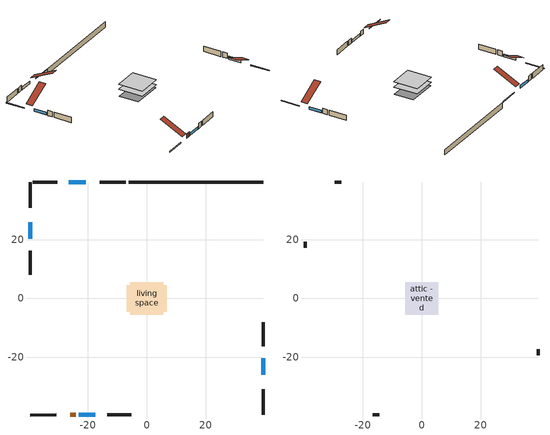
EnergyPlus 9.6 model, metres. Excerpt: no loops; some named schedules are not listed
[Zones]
living space
 floor adiabatic (AdiabaticFloorConstruction): -5.6,-5.6 -5.6,5.6 5.6,5.6 5.6,-5.6 z0.3
 floor foundation (Slab1 construction): -6.86,-4.57 -6.86,4.57 6.86,4.57 6.86,-4.57 z-2.13
 wall outside (RimJoistAreaBasement construction 1): -7.1,39.55 -15.91,39.55 z0.3:0.61
 wall outside (RimJoistAreaBasement construction 3): -39.55,-39.55 -30.74,-39.55 z0.3:0.61
 wall outside (RimJoistAreaBasement construction): -39.55,39.55 -39.55,30.74 z0.3:0.61
 wall outside (RimJoistAreaBasement construction 2): 39.55,-39.55 39.55,-30.74 z0.3:0.61
 wall outside (AdiabaticWallConstruction 1): -25.92,-39.55 -24.09,-39.55 z0.3:2.34
 wall outside (AdiabaticWallConstruction): 39.55,-25.92 39.55,-20.24 / -20.73,39.55 -26.41,39.55 / -23.16,-39.55 -17.48,-39.55 / -39.55,25.92 -39.55,20.24 z0.3:1.52
 wall outside (WallArea construction): -30.41,39.55 -38.62,39.55 / -13.48,-39.55 -5.27,-39.55 / -39.55,16.24 -39.55,8.03 / 39.55,-16.24 39.55,-8.03 z0.3:2.74
 wall foundation (FoundationWall1 construction): 39.55,39.55 -6.17,39.55 z-2.13:0.3
 window (WindowConstruction 2): 39.55,-25.92 39.55,-20.24 z0.3:1.52
 window (WindowConstruction): -20.73,39.55 -26.41,39.55 z0.3:1.52
 window (WindowConstruction 1): -23.16,-39.55 -17.48,-39.55 z0.3:1.52
 window (WindowConstruction 3): -39.55,25.92 -39.55,20.24 z0.3:1.52
 door (Door): -25.92,-39.55 -24.09,-39.55 z0.3:2.34
 ceiling adiabatic (AdiabaticFloorConstruction 1): 5.6,-5.6 5.6,5.6 -5.6,5.6 -5.6,-5.6 z0.3
attic - vented
 floor to living space (FrameFloor1 construction Reversed): -5.6,-5.6 -5.6,5.6 5.6,5.6 5.6,-5.6 z2.74
 wall outside (Wall2 construction): -27.34,39.55 -29.48,39.55 / -16.55,-39.55 -14.41,-39.55 / -39.55,19.31 -39.55,17.17 / 39.55,-19.31 39.55,-17.17 z0.3:2.74
 roof outside (Roof1 construction): -19.8,39.55,2.74 -19.8,28.96,8.04 -16.84,28.96,8.04 -16.84,39.55,2.74; -26.85,-39.55,2.74 -26.85,-28.96,8.04 -29.81,-28.96,8.04 -29.81,-39.55,2.74; -39.55,26.85,2.74 -28.96,26.85,8.04 -28.96,29.81,8.04 -39.55,29.81,2.74; 39.55,-26.85,2.74 28.96,-26.85,8.04 28.96,-29.81,8.04 39.55,-29.81,2.74
shading: 39.55,-25.92 39.55,-20.24 / -20.73,39.55 -26.41,39.55 / -23.16,-39.55 -17.48,-39.55 / -39.55,25.92 -39.55,20.24 z0.3:1.52
[Building]
Building 1: Terrain=Suburbs
[Site:Location]
Denver Intl Ap_CO_USA: Latitude {deg}=39.83; Longitude {deg}=-104.65; Time Zone {hr}=-7; Elevation {m}=1650
[Site:GroundTemperature:Deep]
10.8753, 10.8753, 10.8753, 10.8753, 10.8753, 10.8753, 10.8753, 10.8753, 10.8753, 10.8753, 10.8753, 10.8753
[Site:GroundTemperature:Shallow]
6.71281, 4.94206, 4.80025, 5.64056, 9.01395, 12.3716, 15.2825, 17.1265, 17.2832, 15.7834, 12.9467, 9.69205
[Site:WaterMainsTemperature]
Calculation Method=Schedule; Temperature Schedule=mains temperature schedule
[Material] Roughness=Rough; Thermal Absorptance=0.9
Name | Thickness {m} | Conductivity {W/m-K} | Density {kg/m3} | Specific Heat {J/kg-K} | Solar Absorptance | Visible Absorptance
asphalt or fiberglass shingles | 0.00635 | 0.162714 | 1121.4 | 1465.45 | 0.92 | 0.92
ceiling loosefill ins | 0.254 | 0.0480833 | 16.02 | 1046.75 | 0.7 | 0.7
ceiling stud and cavity | 0.1397 | 0.122396 | 65.682 | 1177.47 | 0.7 | 0.7
concrete 4.0 in. | 0.1016 | 1.803125 | 2242.8 | 837.4 | 0.7 | 0.7
concrete 8.0 in. | 0.2032 | 1.803125 | 2242.8 | 837.4 | 0.7 | 0.7
door material | 0.04445 | 0.0504371 | 512.64 | 1214.23 | 0.7 | 0.7
exterior vertical ins | 0.0944608 | 0.029427 | 32.04 | 1214.23 | 0.7 | 0.7
floor covering | 0.0127 | 0.0450781 | 54.468 | 1339.84 | 0 | 0
floor covering 1 | 0.0127 | 0.0433444 | 54.468 | 1339.84 | 0.6 | 0.6
floor covering 2 | 0.0127 | 0.0433444 | 54.468 | 1339.84 | 0 | 0
floor rigid ins; wall rigid ins 1 | 0.512978 | 0.029427 | 32.04 | 1214.23 | 0.7 | 0.7
floor stud and cavity | 0.1397 | 1.75129 | 37.0049 | 1207.88 | 0.7 | 0.7
furniture material living space 1 | 0.1524 | 0.115458 | 640.8 | 1214.23 | 0.6 | 0.6
furniture material living space 2 | 0.0762 | 0.115458 | 640.8 | 1214.23 | 0.6 | 0.6
furniture material living space 3 | 0.0762 | 0.115458 | 640.8 | 1214.23 | 0 | 0
gypsum board | 0.0127 | 0.160291 | 801 | 837.4 | 0.6 | 0.6
gypsum board 1; gypsum board 2 | 0.0127 | 0.160291 | 801 | 837.4 | 0 | 0
osb sheathing 0.5 in. | 0.0127 | 0.115458 | 512.64 | 1214.23 | 0.6 | 0.6
osb sheathing 0.5 in. 1 | 0.0127 | 0.115458 | 512.64 | 1214.23 | 0.7 | 0.7
osb sheathing 0.75 in. | 0.01905 | 0.115458 | 512.64 | 1214.23 | 0.7 | 0.7
osb sheathing 2.0 in. | 0.0508 | 0.115458 | 512.64 | 1214.23 | 0.7 | 0.7
rim joist rigid ins; wall rigid ins | 0.051816 | 0.029427 | 32.04 | 1214.23 | 0.7 | 0.7
rim joist stud and cavity; rim joist stud and cavity 1; rim joist stud and cavity 2; rim joist stud and cavity 3 | 0.0508 | 0.104537 | 125.044 | 1163.47 | 0 | 0
roof rigid ins | 0.00281632 | 0.029427 | 32.04 | 1214.23 | 0.7 | 0.7
wall stud and cavity | 0.1397 | 0.189626 | 139.0536 | 1170.24 | 0.7 | 0.7
wall stud and cavity 1 | 0.1397 | 0.727959 | 139.0536 | 1170.24 | 0.6 | 0.6
wall stud and cavity 2 | 0.0889 | 0.380278 | 52.3479 | 1209.89 | 0.7 | 0.7
wall stud and cavity 3 | 0.0889 | 0.391764 | 83.0341 | 1211.67 | 0.7 | 0.7
wood siding | 0.0254 | 0.102417 | 544.68 | 1172.36 | 0.75 | 0.75
wood siding 1; wood siding 2 | 0.0254 | 0.102417 | 544.68 | 1172.36 | 0.7 | 0.7
[WindowMaterial:SimpleGlazingSystem]
WindowMaterial: U-Factor {W/m2-K}=1.53306; Solar Heat Gain Coefficient=0.4
[Construction]
AdiabaticFloorConstruction: floor stud and cavity, floor rigid ins, osb sheathing 0.75 in., floor covering 1
AdiabaticFloorConstruction 1: floor stud and cavity, floor rigid ins, osb sheathing 0.75 in., floor covering 2
AdiabaticWallConstruction: wood siding 1, wall rigid ins 1, wall stud and cavity 2, gypsum board
AdiabaticWallConstruction 1: wood siding 2, wall rigid ins 1, wall stud and cavity 2, gypsum board
Door: door material
FoundationWall1 construction: concrete 8.0 in., gypsum board 1
FrameFloor1 construction Reversed: gypsum board, ceiling stud and cavity, ceiling loosefill ins
furniture construction living space 1: furniture material living space 1
furniture construction living space 2: furniture material living space 2, furniture material living space 3
PartitionWallConstruction: gypsum board, wall stud and cavity 3, gypsum board
PartitionWallConstruction 1: gypsum board, wall stud and cavity 3, gypsum board 2
RimJoistAreaBasement construction: wood siding, rim joist rigid ins, osb sheathing 2.0 in., rim joist stud and cavity
RimJoistAreaBasement construction 1: wood siding, rim joist rigid ins, osb sheathing 2.0 in., rim joist stud and cavity 1
RimJoistAreaBasement construction 2: wood siding, rim joist rigid ins, osb sheathing 2.0 in., rim joist stud and cavity 2
RimJoistAreaBasement construction 3: wood siding, rim joist rigid ins, osb sheathing 2.0 in., rim joist stud and cavity 3
Roof1 construction: asphalt or fiberglass shingles, roof rigid ins, osb sheathing 0.5 in.
Slab1 construction: concrete 4.0 in., floor covering
Wall2 construction: wood siding, osb sheathing 0.5 in. 1, wall stud and cavity 1
WallArea construction: wood siding, wall rigid ins, osb sheathing 0.5 in. 1, wall stud and cavity, gypsum board
WindowConstruction; WindowConstruction 1; WindowConstruction 2; WindowConstruction 3: WindowMaterial
[Zone] Multiplier=1; Part of Total Floor Area=Yes
Name | Volume {m3}
attic - vented | 104.691
living space | 611.644
[ZoneInfiltration:EffectiveLeakageArea]
infil|attic - vented 1: Zone=attic - vented; Schedule=Always On Discrete; Effective Air Leakage Area {cm2}=4180.22; Stack Coefficient=0.00053749; Wind Coefficient=4.35248e-05
[ZoneMixing]
whole house fan mix: Zone=attic - vented; Schedule=Always On Continuous; Design Flow Rate Calculation Method=Flow/Zone; Design Flow Rate {m3/s}=0; Source Zone=living space
[SurfaceProperty:ExposedFoundationPerimeter]
Slab1: Exposed Perimeter Calculation Method=TotalExposedPerimeter; Total Exposed Perimeter {m}=45.72
[InternalMass] Zone or ZoneList=living space
Name | Construction | Surface Area {m2}
furniture mass living space 1 above grade | furniture construction living space 1 | 50.1676
furniture mass living space 1 below grade | furniture construction living space 2 | 50.1676
partition wall mass above grade | PartitionWallConstruction | 125.419
partition wall mass below grade | PartitionWallConstruction 1 | 125.419
[People]
occupants: Zone or ZoneList or Space or SpaceList=living space; Number of People Schedule=occupants schedule; Number of People Calculation Method=People; Number of People=3; Fraction Radiant=0.314171; Sensible Heat Fraction=0.56303; Activity Level Schedule=occupants activity schedule; Carbon Dioxide Generation Rate {m3/s-W}=0; Enable ASHRAE 55 Comfort Warnings=No; Mean Radiant Temperature Calculation Type=ZoneAveraged
[Lights]
interior lighting: Zone or ZoneList or Space or SpaceList=living space; Schedule=lighting schedule; Design Level Calculation Method=LightingLevel; Lighting Level {W}=327.693; Return Air Fraction=0; Fraction Radiant=0.6; Fraction Visible=0.2; Fraction Replaceable=1
[ElectricEquipment] Zone or ZoneList or Space or SpaceList=living space; Design Level Calculation Method=EquipmentLevel
Name | Schedule | Design Level {W} | Fraction Latent | Fraction Radiant | Fraction Lost
clothes dryer | clothes dryer | 163.659 | 0.015 | 0.081 | 0.85
clothes washer | clothes washer | 23.8264 | 0.03 | 0.162 | 0.7
cooking range | cooking range | 201.331 | 0.08 | 0.432 | 0.2
dishwasher | dishwasher | 38.8804 | 0.3 | 0.18 | 0.4
fridge | fridge | 63.4392 | 0 | 0.6 | 0
mech vent house fan | Always On Discrete | 35.556 | 0 | 0 | 1
mech vent house fan cfis | Always On Discrete | 0 | 0 | 0 | 0
misc plug loads | misc plug loads schedule | 448.871 | 0.045 | 0.513 | 0.1
misc tv | misc tv schedule | 274.705 | 0 | 0.6 | 0
whole house fan | Always On Discrete | 0 | 0 | 0 | 1
[OtherEquipment] Zone or ZoneList or Space or SpaceList=living space; Design Level Calculation Method=EquipmentLevel
Name | Fuel Type | Schedule | Design Level {W} | Fraction Latent | Fraction Radiant | Fraction Lost
mech vent house fan latent load equip | None | Always On Discrete | 0 | 1 | 0 | 0
mech vent house fan sensible load equip | None | Always On Discrete | 0 | 0 | 0 | 0
water heater EC adjustment | Electricity | Always On Discrete | 0.01 | 0 | 0 | 1
water latent | None | dhw fixtures | 63.3613 | 1 | 0 | 0
water sensible | None | dhw fixtures | -62.4452 | 0 | 0.6 | 0
[ZoneInfiltration:DesignFlowRate] Zone or ZoneList=living space; Schedule=Always On Discrete; Design Flow Rate Calculation Method=Flow/Zone; Design Flow Rate {m3/s}=0
infil flow; natural vent flow; whole house fan flow
[Foundation:Kiva]
Foundation Kiva 1: Wall Height Above Grade {m}=0.3048; Wall Depth Below Slab {m}=0.2032; Custom Block Material Name 1=exterior vertical ins; Custom Block Depth 1 {m}=2.4384; Custom Block X Position 1 {m}=0.2159; Custom Block Z Position 1 {m}=0
[Foundation:Kiva:Settings]
Soil Conductivity {W/m-K}=1.731; Soil Density {kg/m3}=1842.3; Soil Specific Heat {J/kg-K}=418.7; Ground Solar Absorptivity=0.9; Ground Thermal Absorptivity=0.9; Ground Surface Roughness {m}=0.03; Far-Field Width {m}=40; Deep-Ground Boundary Condition=ZeroFlux; Deep-Ground Depth {m}=40; Minimum Cell Dimension {m}=0.2; Maximum Cell Growth Coefficient=3; Simulation Timestep=Hourly
[ZoneProperty:UserViewFactors:BySurfaceName]
living space: From Surface 1=FoundationWall1; To Surface 1=inferred conditioned ceiling; View Factor 1=0.288665; From Surface 2=FoundationWall1; To Surface 2=Slab1; View Factor 2=0.288665; From Surface 3=FoundationWall1; To Surface 3=furniture mass living space 1 below grade; View Factor 3=0.115466; From Surface 4=FoundationWall1; To Surface 4=partition wall mass below grade; View Factor 4=0.288665; From Surface 5=FrameFloor1; To Surface 5=inferred conditioned floor; View Factor 5=0.304036; From Surface 6=FrameFloor1; To Surface 6=furniture mass living space 1 above grade; View Factor 6=0.121614; From Surface 7=FrameFloor1; To Surface 7=partition wall mass above grade; View Factor 7=0.304036; From Surface 8=inferred conditioned ceiling; To Surface 8=FoundationWall1; View Factor 8=0.263412; From Surface 9=inferred conditioned ceiling; To Surface 9=Slab1; View Factor 9=0.296339; From Surface 10=inferred conditioned ceiling; To Surface 10=furniture mass living space 1 below grade; View Factor 10=0.118535; From Surface 11=inferred conditioned ceiling; To Surface 11=partition wall mass below grade; View Factor 11=0.296339; From Surface 12=inferred conditioned floor; To Surface 12=FrameFloor1; View Factor 12=0.304036; From Surface 13=inferred conditioned floor; To Surface 13=furniture mass living space 1 above grade; View Factor 13=0.121614; From Surface 14=inferred conditioned floor; To Surface 14=partition wall mass above grade; View Factor 14=0.304036; From Surface 15=RimJoistAreaBasement:0; To Surface 15=inferred conditioned ceiling; View Factor 15=0.288665; From Surface 16=RimJoistAreaBasement:0; To Surface 16=Slab1; View Factor 16=0.288665; From Surface 17=RimJoistAreaBasement:0; To Surface 17=furniture mass living space 1 below grade; View Factor 17=0.115466; From Surface 18=RimJoistAreaBasement:0; To Surface 18=partition wall mass below grade; View Factor 18=0.288665; From Surface 19=RimJoistAreaBasement:180; To Surface 19=FoundationWall1; View Factor 19=0.204196; From Surface 20=RimJoistAreaBasement:180; To Surface 20=inferred conditioned ceiling; View Factor 20=0.229721; From Surface 21=RimJoistAreaBasement:180; To Surface 21=Slab1; View Factor 21=0.229721; From Surface 22=RimJoistAreaBasement:180; To Surface 22=furniture mass living space 1 below grade; View Factor 22=0.0918883; From Surface 23=RimJoistAreaBasement:180; To Surface 23=partition wall mass below grade; View Factor 23=0.229721; From Surface 24=RimJoistAreaBasement:270; To Surface 24=FoundationWall1; View Factor 24=0.204196; From Surface 25=RimJoistAreaBasement:270; To Surface 25=inferred conditioned ceiling; View Factor 25=0.229721; From Surface 26=RimJoistAreaBasement:270; To Surface 26=Slab1; View Factor 26=0.229721; From Surface 27=RimJoistAreaBasement:270; To Surface 27=furniture mass living space 1 below grade; View Factor 27=0.0918883; From Surface 28=RimJoistAreaBasement:270; To Surface 28=partition wall mass below grade; View Factor 28=0.229721; From Surface 29=RimJoistAreaBasement:90; To Surface 29=FoundationWall1; View Factor 29=0.204196; From Surface 30=RimJoistAreaBasement:90; To Surface 30=inferred conditioned ceiling; View Factor 30=0.229721; From Surface 31=RimJoistAreaBasement:90; To Surface 31=Slab1; View Factor 31=0.229721; From Surface 32=RimJoistAreaBasement:90; To Surface 32=furniture mass living space 1 below grade; View Factor 32=0.0918883; From Surface 33=RimJoistAreaBasement:90; To Surface 33=partition wall mass below grade; View Factor 33=0.229721; From Surface 34=Slab1; To Surface 34=FoundationWall1; View Factor 34=0.263412; From Surface 35=Slab1; To Surface 35=inferred conditioned ceiling; View Factor 35=0.296339; From Surface 36=Slab1; To Surface 36=furniture mass living space 1 below grade; View Factor 36=0.118535; From Surface 37=Slab1; To Surface 37=partition wall mass below grade; View Factor 37=0.296339; From Surface 38=surface Door1; To Surface 38=FrameFloor1; View Factor 38=0.247245; From Surface 39=surface Door1; To Surface 39=inferred conditioned floor; View Factor 39=0.247245; From Surface 40=surface Door1; To Surface 40=furniture mass living space 1 above grade; View Factor 40=0.0988982; From Surface 41=surface Door1; To Surface 41=partition wall mass above grade; View Factor 41=0.247245; From Surface 42=surface WindowAreaEast; To Surface 42=FrameFloor1; View Factor 42=0.245445; From Surface 43=surface WindowAreaEast; To Surface 43=inferred conditioned floor; View Factor 43=0.245445; From Surface 44=surface WindowAreaEast; To Surface 44=furniture mass living space 1 above grade; View Factor 44=0.098178; From Surface 45=surface WindowAreaEast; To Surface 45=partition wall mass above grade; View Factor 45=0.245445; From Surface 46=surface WindowAreaNorth; To Surface 46=FrameFloor1; View Factor 46=0.245445; From Surface 47=surface WindowAreaNorth; To Surface 47=inferred conditioned floor; View Factor 47=0.245445; From Surface 48=surface WindowAreaNorth; To Surface 48=furniture mass living space 1 above grade; View Factor 48=0.098178; From Surface 49=surface WindowAreaNorth; To Surface 49=partition wall mass above grade; View Factor 49=0.245445; From Surface 50=surface WindowAreaSouth; To Surface 50=FrameFloor1; View Factor 50=0.247245; From Surface 51=surface WindowAreaSouth; To Surface 51=inferred conditioned floor; View Factor 51=0.247245; From Surface 52=surface WindowAreaSouth; To Surface 52=furniture mass living space 1 above grade; View Factor 52=0.0988982; From Surface 53=surface WindowAreaSouth; To Surface 53=partition wall mass above grade; View Factor 53=0.247245; From Surface 54=surface WindowAreaWest; To Surface 54=FrameFloor1; View Factor 54=0.245445; From Surface 55=surface WindowAreaWest; To Surface 55=inferred conditioned floor; View Factor 55=0.245445; From Surface 56=surface WindowAreaWest; To Surface 56=furniture mass living space 1 above grade; View Factor 56=0.098178; From Surface 57=surface WindowAreaWest; To Surface 57=partition wall mass above grade; View Factor 57=0.245445; From Surface 58=WallArea:0; To Surface 58=FrameFloor1; View Factor 58=0.245445; From Surface 59=WallArea:0; To Surface 59=inferred conditioned floor; View Factor 59=0.245445; From Surface 60=WallArea:0; To Surface 60=furniture mass living space 1 above grade; View Factor 60=0.098178; From Surface 61=WallArea:0; To Surface 61=partition wall mass above grade; View Factor 61=0.245445; From Surface 62=WallArea:180; To Surface 62=FrameFloor1; View Factor 62=0.247245; From Surface 63=WallArea:180; To Surface 63=inferred conditioned floor; View Factor 63=0.247245; From Surface 64=WallArea:180; To Surface 64=furniture mass living space 1 above grade; View Factor 64=0.0988982; From Surface 65=WallArea:180; To Surface 65=partition wall mass above grade; View Factor 65=0.247245; From Surface 66=WallArea:270; To Surface 66=FrameFloor1; View Factor 66=0.245445; From Surface 67=WallArea:270; To Surface 67=inferred conditioned floor; View Factor 67=0.245445; From Surface 68=WallArea:270; To Surface 68=furniture mass living space 1 above grade; View Factor 68=0.098178; From Surface 69=WallArea:270; To Surface 69=partition wall mass above grade; View Factor 69=0.245445; From Surface 70=WallArea:90; To Surface 70=FrameFloor1; View Factor 70=0.245445; From Surface 71=WallArea:90; To Surface 71=inferred conditioned floor; View Factor 71=0.245445; From Surface 72=WallArea:90; To Surface 72=furniture mass living space 1 above grade; View Factor 72=0.098178; From Surface 73=WallArea:90; To Surface 73=partition wall mass above grade; View Factor 73=0.245445; From Surface 74=Door1; To Surface 74=FrameFloor1; View Factor 74=0.247245; From Surface 75=Door1; To Surface 75=inferred conditioned floor; View Factor 75=0.247245; From Surface 76=Door1; To Surface 76=furniture mass living space 1 above grade; View Factor 76=0.0988982; From Surface 77=Door1; To Surface 77=partition wall mass above grade; View Factor 77=0.247245; From Surface 78=WindowAreaEast; To Surface 78=FrameFloor1; View Factor 78=0.245445; From Surface 79=WindowAreaEast; To Surface 79=inferred conditioned floor; View Factor 79=0.245445; From Surface 80=WindowAreaEast; To Surface 80=furniture mass living space 1 above grade; View Factor 80=0.098178; From Surface 81=WindowAreaEast; To Surface 81=partition wall mass above grade; View Factor 81=0.245445; From Surface 82=WindowAreaNorth; To Surface 82=FrameFloor1; View Factor 82=0.245445; From Surface 83=WindowAreaNorth; To Surface 83=inferred conditioned floor; View Factor 83=0.245445; From Surface 84=WindowAreaNorth; To Surface 84=furniture mass living space 1 above grade; View Factor 84=0.098178; From Surface 85=WindowAreaNorth; To Surface 85=partition wall mass above grade; View Factor 85=0.245445; From Surface 86=WindowAreaSouth; To Surface 86=FrameFloor1; View Factor 86=0.247245; From Surface 87=WindowAreaSouth; To Surface 87=inferred conditioned floor; View Factor 87=0.247245; From Surface 88=WindowAreaSouth; To Surface 88=furniture mass living space 1 above grade; View Factor 88=0.0988982; From Surface 89=WindowAreaSouth; To Surface 89=partition wall mass above grade; View Factor 89=0.247245; From Surface 90=WindowAreaWest; To Surface 90=FrameFloor1; View Factor 90=0.245445; From Surface 91=WindowAreaWest; To Surface 91=inferred conditioned floor; View Factor 91=0.245445; From Surface 92=WindowAreaWest; To Surface 92=furniture mass living space 1 above grade; View Factor 92=0.098178; From Surface 93=WindowAreaWest; To Surface 93=partition wall mass above grade; View Factor 93=0.245445; From Surface 94=furniture mass living space 1 above grade; To Surface 94=FrameFloor1; View Factor 94=0.272166; From Surface 95=furniture mass living space 1 above grade; To Surface 95=inferred conditioned floor; View Factor 95=0.272166; From Surface 96=furniture mass living space 1 above grade; To Surface 96=partition wall mass above grade; View Factor 96=0.272166; From Surface 97=furniture mass living space 1 below grade; To Surface 97=inferred conditioned ceiling; View Factor 97=0.326347; From Surface 98=furniture mass living space 1 below grade; To Surface 98=Slab1; View Factor 98=0.326347; From Surface 99=furniture mass living space 1 below grade; To Surface 99=partition wall mass below grade; View Factor 99=0.326347; From Surface 100=partition wall mass above grade; To Surface 100=FrameFloor1; View Factor 100=0.325284; From Surface 101=partition wall mass above grade; To Surface 101=inferred conditioned floor; View Factor 101=0.325284; From Surface 102=partition wall mass above grade; To Surface 102=WallArea:180; View Factor 102=0.051913; From Surface 103=partition wall mass above grade; To Surface 103=WallArea:270; View Factor 103=0.051913; From Surface 104=partition wall mass above grade; To Surface 104=WallArea:90; View Factor 104=0.051913; From Surface 105=partition wall mass above grade; To Surface 105=furniture mass living space 1 above grade; View Factor 105=0.130114; From Surface 106=partition wall mass below grade; To Surface 106=inferred conditioned ceiling; View Factor 106=0.405808; From Surface 107=partition wall mass below grade; To Surface 107=Slab1; View Factor 107=0.405808; From Surface 108=partition wall mass below grade; To Surface 108=furniture mass living space 1 below grade; View Factor 108=0.162323
[Exterior:Lights]
exterior lighting: Schedule=exterior lighting schedule; Design Level {W}=84.9696
[Schedule:Constant]
Name | Hourly Value
Always On Continuous; Always On Discrete | 1
occupants activity schedule | 117.228
[Schedule:Week:Daily]
occupants schedule Week Rule - Jan1-Dec31: occupants schedule allday1, occupants schedule allday1, occupants schedule allday1, occupants schedule allday1, occupants schedule allday1, occupants schedule allday1, occupants schedule allday1, Schedule Day 5, Schedule Day 5, Schedule Day 5, Schedule Day 5, Schedule Day 5
lighting schedule Week Rule - Jan1-Jan27: lighting schedule allday1, lighting schedule allday1, lighting schedule allday1, lighting schedule allday1, lighting schedule allday1, lighting schedule allday1, lighting schedule allday1, Schedule Day 14, Schedule Day 14, Schedule Day 14, Schedule Day 14, Schedule Day 14
lighting schedule Week Rule - Jan28-Feb3: lighting schedule allday1, lighting schedule allday1, lighting schedule allday1, lighting schedule allday1, lighting schedule allday2, lighting schedule allday2, lighting schedule allday2, Schedule Day 14, Schedule Day 14, Schedule Day 14, Schedule Day 14, Schedule Day 14
lighting schedule Week Rule - Feb4-Feb24: lighting schedule allday2, lighting schedule allday2, lighting schedule allday2, lighting schedule allday2, lighting schedule allday2, lighting schedule allday2, lighting schedule allday2, Schedule Day 14, Schedule Day 14, Schedule Day 14, Schedule Day 14, Schedule Day 14
lighting schedule Week Rule - Feb25-Mar3: lighting schedule allday2, lighting schedule allday2, lighting schedule allday2, lighting schedule allday2, lighting schedule allday3, lighting schedule allday3, lighting schedule allday3, Schedule Day 14, Schedule Day 14, Schedule Day 14, Schedule Day 14, Schedule Day 14
lighting schedule Week Rule - Mar4-Mar31: lighting schedule allday3, lighting schedule allday3, lighting schedule allday3, lighting schedule allday3, lighting schedule allday3, lighting schedule allday3, lighting schedule allday3, Schedule Day 14, Schedule Day 14, Schedule Day 14, Schedule Day 14, Schedule Day 14
lighting schedule Week Rule - Apr1-Apr28: lighting schedule allday4, lighting schedule allday4, lighting schedule allday4, lighting schedule allday4, lighting schedule allday4, lighting schedule allday4, lighting schedule allday4, Schedule Day 14, Schedule Day 14, Schedule Day 14, Schedule Day 14, Schedule Day 14
lighting schedule Week Rule - Apr29-May5: lighting schedule allday4, lighting schedule allday4, lighting schedule allday5, lighting schedule allday5, lighting schedule allday5, lighting schedule allday5, lighting schedule allday5, Schedule Day 14, Schedule Day 14, Schedule Day 14, Schedule Day 14, Schedule Day 14
lighting schedule Week Rule - May6-May26: lighting schedule allday5, lighting schedule allday5, lighting schedule allday5, lighting schedule allday5, lighting schedule allday5, lighting schedule allday5, lighting schedule allday5, Schedule Day 14, Schedule Day 14, Schedule Day 14, Schedule Day 14, Schedule Day 14
lighting schedule Week Rule - May27-Jun2: lighting schedule allday5, lighting schedule allday5, lighting schedule allday5, lighting schedule allday5, lighting schedule allday5, lighting schedule allday6, lighting schedule allday6, Schedule Day 14, Schedule Day 14, Schedule Day 14, Schedule Day 14, Schedule Day 14
[Schedule:Year]
occupants schedule: occupants schedule Week Rule - Jan1-Dec31, 1, 1, 12, 31
lighting schedule: lighting schedule Week Rule - Jan1-Jan27, 1, 1, 1, 27, lighting schedule Week Rule - Jan28-Feb3, 1, 28, 2, 3, lighting schedule Week Rule - Feb4-Feb24, 2, 4, 2, 24, lighting schedule Week Rule - Feb25-Mar3, 2, 25, 3, 3, lighting schedule Week Rule - Mar4-Mar31, 3, 4, 3, 31, lighting schedule Week Rule - Apr1-Apr28, 4, 1, 4, 28, lighting schedule Week Rule - Apr29-May5, 4, 29, 5, 5, lighting schedule Week Rule - May6-May26, 5, 6, 5, 26, lighting schedule Week Rule - May27-Jun2, 5, 27, 6, 2, lighting schedule Week Rule - Jun3-Jun30, 6, 3, 6, 30, lighting schedule Week Rule - Jul1-Jul28, 7, 1, 7, 28, lighting schedule Week Rule - Jul29-Aug4, 7, 29, 8, 4, lighting schedule Week Rule - Aug5-Aug25, 8, 5, 8, 25, lighting schedule Week Rule - Aug26-Sep1, 8, 26, 9, 1, lighting schedule Week Rule - Sep2-Sep29, 9, 2, 9, 29, lighting schedule Week Rule - Sep30-Oct6, 9, 30, 10, 6, lighting schedule Week Rule - Oct7-Oct27, 10, 7, 10, 27, lighting schedule Week Rule - Oct28-Nov3, 10, 28, 11, 3, lighting schedule Week Rule - Nov4-Nov24, 11, 4, 11, 24, lighting schedule Week Rule - Nov25-Dec1, 11, 25, 12, 1, lighting schedule Week Rule - Dec2-Dec31, 12, 2, 12, 31
clothes dryer: clothes dryer Week Rule - Jan1-Dec31, 1, 1, 12, 31
clothes washer: clothes washer Week Rule - Jan1-Jan27, 1, 1, 1, 27, clothes washer Week Rule - Jan28-Feb3, 1, 28, 2, 3, clothes washer Week Rule - Feb4-Feb24, 2, 4, 2, 24, clothes washer Week Rule - Feb25-Mar3, 2, 25, 3, 3, clothes washer Week Rule - Mar4-Mar31, 3, 4, 3, 31, clothes washer Week Rule - Apr1-Apr28, 4, 1, 4, 28, clothes washer Week Rule - Apr29-May5, 4, 29, 5, 5, clothes washer Week Rule - May6-May26, 5, 6, 5, 26, clothes washer Week Rule - May27-Jun2, 5, 27, 6, 2, clothes washer Week Rule - Jun3-Jun30, 6, 3, 6, 30, clothes washer Week Rule - Jul1-Aug25, 7, 1, 8, 25, clothes washer Week Rule - Aug26-Sep1, 8, 26, 9, 1, clothes washer Week Rule - Sep2-Sep29, 9, 2, 9, 29, clothes washer Week Rule - Sep30-Oct6, 9, 30, 10, 6, clothes washer Week Rule - Oct7-Oct27, 10, 7, 10, 27, clothes washer Week Rule - Oct28-Nov3, 10, 28, 11, 3, clothes washer Week Rule - Nov4-Nov24, 11, 4, 11, 24, clothes washer Week Rule - Nov25-Dec1, 11, 25, 12, 1, clothes washer Week Rule - Dec2-Dec31, 12, 2, 12, 31
cooking range: cooking range Week Rule - Jan1-Feb24, 1, 1, 2, 24, cooking range Week Rule - Feb25-Mar3, 2, 25, 3, 3, cooking range Week Rule - Mar4-Mar31, 3, 4, 3, 31, cooking range Week Rule - Apr1-Apr28, 4, 1, 4, 28, cooking range Week Rule - Apr29-May5, 4, 29, 5, 5, cooking range Week Rule - May6-May26, 5, 6, 5, 26, cooking range Week Rule - May27-Jun2, 5, 27, 6, 2, cooking range Week Rule - Jun3-Jun30, 6, 3, 6, 30, cooking range Week Rule - Jul1-Aug25, 7, 1, 8, 25, cooking range Week Rule - Aug26-Sep1, 8, 26, 9, 1, cooking range Week Rule - Sep2-Sep29, 9, 2, 9, 29, cooking range Week Rule - Sep30-Oct6, 9, 30, 10, 6, cooking range Week Rule - Oct7-Nov24, 10, 7, 11, 24, cooking range Week Rule - Nov25-Dec1, 11, 25, 12, 1, cooking range Week Rule - Dec2-Dec31, 12, 2, 12, 31
dishwasher: dishwasher Week Rule - Jan1-Feb24, 1, 1, 2, 24, dishwasher Week Rule - Feb25-Mar3, 2, 25, 3, 3, dishwasher Week Rule - Mar4-Mar31, 3, 4, 3, 31, dishwasher Week Rule - Apr1-Apr28, 4, 1, 4, 28, dishwasher Week Rule - Apr29-May5, 4, 29, 5, 5, dishwasher Week Rule - May6-May26, 5, 6, 5, 26, dishwasher Week Rule - May27-Jun2, 5, 27, 6, 2, dishwasher Week Rule - Jun3-Jun30, 6, 3, 6, 30, dishwasher Week Rule - Jul1-Aug25, 7, 1, 8, 25, dishwasher Week Rule - Aug26-Sep1, 8, 26, 9, 1, dishwasher Week Rule - Sep2-Sep29, 9, 2, 9, 29, dishwasher Week Rule - Sep30-Oct6, 9, 30, 10, 6, dishwasher Week Rule - Oct7-Nov24, 10, 7, 11, 24, dishwasher Week Rule - Nov25-Dec1, 11, 25, 12, 1, dishwasher Week Rule - Dec2-Dec31, 12, 2, 12, 31
fridge: fridge Week Rule - Jan1-Jan27, 1, 1, 1, 27, fridge Week Rule - Jan28-Feb3, 1, 28, 2, 3, fridge Week Rule - Feb4-Feb24, 2, 4, 2, 24, fridge Week Rule - Feb25-Mar3, 2, 25, 3, 3, fridge Week Rule - Mar4-May26, 3, 4, 5, 26, fridge Week Rule - May27-Jun2, 5, 27, 6, 2, fridge Week Rule - Jun3-Sep29, 6, 3, 9, 29, fridge Week Rule - Sep30-Oct6, 9, 30, 10, 6, fridge Week Rule - Oct7-Oct27, 10, 7, 10, 27, fridge Week Rule - Oct28-Nov3, 10, 28, 11, 3, fridge Week Rule - Nov4-Nov24, 11, 4, 11, 24, fridge Week Rule - Nov25-Dec1, 11, 25, 12, 1, fridge Week Rule - Dec2-Dec31, 12, 2, 12, 31
misc plug loads schedule: misc plug loads schedule Week Rule - Jan1-Jan27, 1, 1, 1, 27, misc plug loads schedule Week Rule - Jan28-Feb3, 1, 28, 2, 3, misc plug loads schedule Week Rule - Feb4-Feb24, 2, 4, 2, 24, misc plug loads schedule Week Rule - Feb25-Mar3, 2, 25, 3, 3, misc plug loads schedule Week Rule - Mar4-Mar31, 3, 4, 3, 31, misc plug loads schedule Week Rule - Apr1-Apr28, 4, 1, 4, 28, misc plug loads schedule Week Rule - Apr29-May5, 4, 29, 5, 5, misc plug loads schedule Week Rule - May6-May26, 5, 6, 5, 26, misc plug loads schedule Week Rule - May27-Jun2, 5, 27, 6, 2, misc plug loads schedule Week Rule - Jun3-Jun30, 6, 3, 6, 30, misc plug loads schedule Week Rule - Jul1-Aug25, 7, 1, 8, 25, misc plug loads schedule Week Rule - Aug26-Sep1, 8, 26, 9, 1, misc plug loads schedule Week Rule - Sep2-Sep29, 9, 2, 9, 29, misc plug loads schedule Week Rule - Sep30-Oct6, 9, 30, 10, 6, misc plug loads schedule Week Rule - Oct7-Oct27, 10, 7, 10, 27, misc plug loads schedule Week Rule - Oct28-Nov3, 10, 28, 11, 3, misc plug loads schedule Week Rule - Nov4-Nov24, 11, 4, 11, 24, misc plug loads schedule Week Rule - Nov25-Dec1, 11, 25, 12, 1, misc plug loads schedule Week Rule - Dec2-Dec31, 12, 2, 12, 31
misc tv schedule: misc tv schedule Week Rule - Jan1-Jan6, 1, 1, 1, 6, misc tv schedule Week Rule - Jan7-Jan27, 1, 7, 1, 27, misc tv schedule Week Rule - Jan28-Feb3, 1, 28, 2, 3, misc tv schedule Week Rule - Feb4-Feb24, 2, 4, 2, 24, misc tv schedule Week Rule - Feb25-Mar3, 2, 25, 3, 3, misc tv schedule Week Rule - Mar4-Mar31, 3, 4, 3, 31, misc tv schedule Week Rule - Apr1-Apr28, 4, 1, 4, 28, misc tv schedule Week Rule - Apr29-May5, 4, 29, 5, 5, misc tv schedule Week Rule - May6-May26, 5, 6, 5, 26, misc tv schedule Week Rule - May27-Jun2, 5, 27, 6, 2, misc tv schedule Week Rule - Jun3-Jun30, 6, 3, 6, 30, misc tv schedule Week Rule - Jul1-Jul28, 7, 1, 7, 28, misc tv schedule Week Rule - Jul29-Aug4, 7, 29, 8, 4, misc tv schedule Week Rule - Aug5-Aug25, 8, 5, 8, 25, misc tv schedule Week Rule - Aug26-Sep1, 8, 26, 9, 1, misc tv schedule Week Rule - Sep2-Sep29, 9, 2, 9, 29, misc tv schedule Week Rule - Sep30-Oct6, 9, 30, 10, 6, misc tv schedule Week Rule - Oct7-Oct27, 10, 7, 10, 27, misc tv schedule Week Rule - Oct28-Nov3, 10, 28, 11, 3, misc tv schedule Week Rule - Nov4-Nov24, 11, 4, 11, 24, misc tv schedule Week Rule - Nov25-Dec1, 11, 25, 12, 1, misc tv schedule Week Rule - Dec2-Dec31, 12, 2, 12, 31
dhw fixtures: dhw fixtures Week Rule - Jan1-Dec31, 1, 1, 12, 31
exterior lighting schedule: exterior lighting schedule Week Rule - Jan1-Jan6, 1, 1, 1, 6, exterior lighting schedule Week Rule - Jan7-Jan27, 1, 7, 1, 27, exterior lighting schedule Week Rule - Jan28-Feb3, 1, 28, 2, 3, exterior lighting schedule Week Rule - Feb4-Feb24, 2, 4, 2, 24, exterior lighting schedule Week Rule - Feb25-Mar3, 2, 25, 3, 3, exterior lighting schedule Week Rule - Mar4-Mar31, 3, 4, 3, 31, exterior lighting schedule Week Rule - Apr1-Apr28, 4, 1, 4, 28, exterior lighting schedule Week Rule - Apr29-May5, 4, 29, 5, 5, exterior lighting schedule Week Rule - May6-May26, 5, 6, 5, 26, exterior lighting schedule Week Rule - May27-Jun2, 5, 27, 6, 2, exterior lighting schedule Week Rule - Jun3-Jun30, 6, 3, 6, 30, exterior lighting schedule Week Rule - Jul1-Aug25, 7, 1, 8, 25, exterior lighting schedule Week Rule - Aug26-Sep1, 8, 26, 9, 1, exterior lighting schedule Week Rule - Sep2-Sep29, 9, 2, 9, 29, exterior lighting schedule Week Rule - Sep30-Oct6, 9, 30, 10, 6, exterior lighting schedule Week Rule - Oct7-Oct27, 10, 7, 10, 27, exterior lighting schedule Week Rule - Oct28-Nov3, 10, 28, 11, 3, exterior lighting schedule Week Rule - Nov4-Nov24, 11, 4, 11, 24, exterior lighting schedule Week Rule - Nov25-Dec1, 11, 25, 12, 1, exterior lighting schedule Week Rule - Dec2-Dec31, 12, 2, 12, 31
[Schedule:Compact]
mains temperature schedule: Through: 01/03, For: AllDays, Until: 24:00, 9.98111, Through: 01/04, For: AllDays, Until: 24:00, 9.92111, Through: 01/05, For: AllDays, Until: 24:00, 9.86222, Through: 01/06, For: AllDays, Until: 24:00, 9.80444, Through: 01/07, For: AllDays, Until: 24:00, 9.74833, Through: 01/08, For: AllDays, Until: 24:00, 9.69333, Through: 01/09, For: AllDays, Until: 24:00, 9.63944, Through: 01/10, For: AllDays, Until: 24:00, 9.58722, Through: 01/11, For: AllDays, Until: 24:00, 9.53667, Through: 01/12, For: AllDays, Until: 24:00, 9.48722, Through: 01/13, For: AllDays, Until: 24:00, 9.43889, Through: 01/14, For: AllDays, Until: 24:00, 9.39222, Through: 01/15, For: AllDays, Until: 24:00, 9.34722, Through: 01/16, For: AllDays, Until: 24:00, 9.30333, Through: 01/17, For: AllDays, Until: 24:00, 9.26111, Through: 01/18, For: AllDays, Until: 24:00, 9.22, Through: 01/19, For: AllDays, Until: 24:00, 9.18056, Through: 01/20, For: AllDays, Until: 24:00, 9.14278, Through: 01/21, For: AllDays, Until: 24:00, 9.10611, Through: 01/22, For: AllDays, Until: 24:00, 9.07111, Through: 01/23, For: AllDays, Until: 24:00, 9.03778, Through: 01/24, For: AllDays, Until: 24:00, 9.00611, Through: 01/25, For: AllDays, Until: 24:00, 8.97556, Through: 01/26, For: AllDays, Until: 24:00, 8.94722, Through: 01/27, For: AllDays, Until: 24:00, 8.92, Through: 01/28, For: AllDays, Until: 24:00, 8.89389, Through: 01/29, For: AllDays, Until: 24:00, 8.87, Through: 01/30, For: AllDays, Until: 24:00, 8.84778, Through: 01/31, For: AllDays, Until: 24:00, 8.82667, Through: 02/01, For: AllDays, Until: 24:00, 8.80722, Through: 02/02, For: AllDays, Until: 24:00, 8.78944, Through: 02/03, For: AllDays, Until: 24:00, 8.77333, Through: 02/04, For: AllDays, Until: 24:00, 8.75889, Through: 02/05, For: AllDays, Until: 24:00, 8.74611, Through: 02/06, For: AllDays, Until: 24:00, 8.735, Through: 02/07, For: AllDays, Until: 24:00, 8.725, Through: 02/08, For: AllDays, Until: 24:00, 8.71722, Through: 02/09, For: AllDays, Until: 24:00, 8.71056, Through: 02/10, For: AllDays, Until: 24:00, 8.70611, Through: 02/11, For: AllDays, Until: 24:00, 8.70278, Through: 02/12, For: AllDays, Until: 24:00, 8.70111, Through: 02/13, For: AllDays, Until: 24:00, 8.70167, Through: 02/14, For: AllDays, Until: 24:00, 8.70333, Through: 02/15, For: AllDays, Until: 24:00, 8.70667, Through: 02/16, For: AllDays, Until: 24:00, 8.71167, Through: 02/17, For: AllDays, Until: 24:00, 8.71833, Through: 02/18, For: AllDays, Until: 24:00, 8.72667, Through: 02/19, For: AllDays, Until: 24:00, 8.73667, Through: 02/20, For: AllDays, Until: 24:00, 8.74778, Through: 02/21, For: AllDays, Until: 24:00, 8.76111, Through: 02/22, For: AllDays, Until: 24:00, 8.77611, Through: 02/23, For: AllDays, Until: 24:00, 8.79222, Through: 02/24, For: AllDays, Until: 24:00, 8.81, Through: 02/25, For: AllDays, Until: 24:00, 8.82944, Through: 02/26, For: AllDays, Until: 24:00, 8.85111, Through: 02/27, For: AllDays, Until: 24:00, 8.87333, Through: 02/28, For: AllDays, Until: 24:00, 8.89778, Through: 03/01, For: AllDays, Until: 24:00, 8.92389, Through: 03/02, For: AllDays, Until: 24:00, 8.95111, Through: 03/03, For: AllDays, Until: 24:00, 8.98, Through: 03/04, For: AllDays, Until: 24:00, 9.01056, Through: 03/05, For: AllDays, Until: 24:00, 9.04278, Through: 03/06, For: AllDays, Until: 24:00, 9.07667, Through: 03/07, For: AllDays, Until: 24:00, 9.11167, Through: 03/08, For: AllDays, Until: 24:00, 9.14833, Through: 03/09, For: AllDays, Until: 24:00, 9.18667, Through: 03/10, For: AllDays, Until: 24:00, 9.22611, Through: 03/11, For: AllDays, Until: 24:00, 9.26722, Through: 03/12, For: AllDays, Until: 24:00, 9.31, Through: 03/13, For: AllDays, Until: 24:00, 9.35389, Through: 03/14, For: AllDays, Until: 24:00, 9.39944, Through: 03/15, For: AllDays, Until: 24:00, 9.44611, Through: 03/16, For: AllDays, Until: 24:00, 9.49444, Through: 03/17, For: AllDays, Until: 24:00, 9.54444, Through: 03/18, For: AllDays, Until: 24:00, 9.595, Through: 03/19, For: AllDays, Until: 24:00, 9.64778, Through: 03/20, For: AllDays, Until: 24:00, 9.70167, Through: 03/21, For: AllDays, Until: 24:00, 9.75667, Through: 03/22, For: AllDays, Until: 24:00, 9.81333, Through: 03/23, For: AllDays, Until: 24:00, 9.87111, Through: 03/24, For: AllDays, Until: 24:00, 9.93, Through: 03/25, For: AllDays, Until: 24:00, 9.99, Through: 03/26, For: AllDays, Until: 24:00, 10.0517, Through: 03/27, For: AllDays, Until: 24:00, 10.1144, Through: 03/28, For: AllDays, Until: 24:00, 10.1783, Through: 03/29, For: AllDays, Until: 24:00, 10.2439, Through: 03/30, For: AllDays, Until: 24:00, 10.31, Through: 03/31, For: AllDays, Until: 24:00, 10.3778, Through: 04/01, For: AllDays, Until: 24:00, 10.4461, Through: 04/02, For: AllDays, Until: 24:00, 10.5161, Through: 04/03, For: AllDays, Until: 24:00, 10.5867, Through: 04/04, For: AllDays, Until: 24:00, 10.6589, Through: 04/05, For: AllDays, Until: 24:00, 10.7317, Through: 04/06, For: AllDays, Until: 24:00, 10.8056, Through: 04/07, For: AllDays, Until: 24:00, 10.8811, Through: 04/08, For: AllDays, Until: 24:00, 10.9567, Through: 04/09, For: AllDays, Until: 24:00, 11.0339, Through: 04/10, For: AllDays, Until: 24:00, 11.1117, Through: 04/11, For: AllDays, Until: 24:00, 11.1906, Through: 04/12, For: AllDays, Until: 24:00, 11.27, Through: 04/13, For: AllDays, Until: 24:00, 11.3511, Through: 04/14, For: AllDays, Until: 24:00, 11.4322, Through: 04/15, For: AllDays, Until: 24:00, 11.5144, Through: 04/16, For: AllDays, Until: 24:00, 11.5978, Through: 04/17, For: AllDays, Until: 24:00, 11.6817, Through: 04/18, For: AllDays, Until: 24:00, 11.7661, Through: 04/19, For: AllDays, Until: 24:00, 11.8511, Through: 04/20, For: AllDays, Until: 24:00, 11.9372, Through: 04/21, For: AllDays, Until: 24:00, 12.0239, Through: 04/22, For: AllDays, Until: 24:00, 12.1111, Through: 04/23, For: AllDays, Until: 24:00, 12.1994, Through: 04/24, For: AllDays, Until: 24:00, 12.2878, Through: 04/25, For: AllDays, Until: 24:00, 12.3767, Through: 04/26, For: AllDays, Until: 24:00, 12.4667, Through: 04/27, For: AllDays, Until: 24:00, 12.5567, Through: 04/28, For: AllDays, Until: 24:00, 12.6472, Through: 04/29, For: AllDays, Until: 24:00, 12.7383, Through: 04/30, For: AllDays, Until: 24:00, 12.83, Through: 05/01, For: AllDays, Until: 24:00, 12.9222, Through: 05/02, For: AllDays, Until: 24:00, 13.0144, Through: 05/03, For: AllDays, Until: 24:00, 13.1072, Through: 05/04, For: AllDays, Until: 24:00, 13.2, Through: 05/05, For: AllDays, Until: 24:00, 13.2933, Through: 05/06, For: AllDays, Until: 24:00, 13.3872, Through: 05/07, For: AllDays, Until: 24:00, 13.4806, Through: 05/08, For: AllDays, Until: 24:00, 13.575, Through: 05/09, For: AllDays, Until: 24:00, 13.6689, Through: 05/10, For: AllDays, Until: 24:00, 13.7633, Through: 05/11, For: AllDays, Until: 24:00, 13.8578, Through: 05/12, For: AllDays, Until: 24:00, 13.9528, Through: 05/13, For: AllDays, Until: 24:00, 14.0472, Through: 05/14, For: AllDays, Until: 24:00, 14.1422, Through: 05/15, For: AllDays, Until: 24:00, 14.2367, Through: 05/16, For: AllDays, Until: 24:00, 14.3317, Through: 05/17, For: AllDays, Until: 24:00, 14.4267, Through: 05/18, For: AllDays, Until: 24:00, 14.5211, Through: 05/19, For: AllDays, Until: 24:00, 14.6156, Through: 05/20, For: AllDays, Until: 24:00, 14.71, Through: 05/21, For: AllDays, Until: 24:00, 14.8044, Through: 05/22, For: AllDays, Until: 24:00, 14.8983, Through: 05/23, For: AllDays, Until: 24:00, 14.9922, Through: 05/24, For: AllDays, Until: 24:00, 15.0861, Through: 05/25, For: AllDays, Until: 24:00, 15.1794, Through: 05/26, For: AllDays, Until: 24:00, 15.2728, Through: 05/27, For: AllDays, Until: 24:00, 15.3656, Through: 05/28, For: AllDays, Until: 24:00, 15.4578, Through: 05/29, For: AllDays, Until: 24:00, 15.55, Through: 05/30, For: AllDays, Until: 24:00, 15.6417, Through: 05/31, For: AllDays, Until: 24:00, 15.7333, Through: 06/01, For: AllDays, Until: 24:00, 15.8239, Through: 06/02, For: AllDays, Until: 24:00, 15.9144, Through: 06/03, For: AllDays, Until: 24:00, 16.0044, Through: 06/04, For: AllDays, Until: 24:00, 16.0933, Through: 06/05, For: AllDays, Until: 24:00, 16.1822, Through: 06/06, For: AllDays, Until: 24:00, 16.2706, Through: 06/07, For: AllDays, Until: 24:00, 16.3583, Through: 06/08, For: AllDays, Until: 24:00, 16.445, Through: 06/09, For: AllDays, Until: 24:00, 16.5311, Through: 06/10, For: AllDays, Until: 24:00, 16.6167, Through: 06/11, For: AllDays, Until: 24:00, 16.7017, Through: 06/12, For: AllDays, Until: 24:00, 16.7861, Through: 06/13, For: AllDays, Until: 24:00, 16.8694, Through: 06/14, For: AllDays, Until: 24:00, 16.9517, Through: 06/15, For: AllDays, Until: 24:00, 17.0339, Through: 06/16, For: AllDays, Until: 24:00, 17.1144, Through: 06/17, For: AllDays, Until: 24:00, 17.1944, Through: 06/18, For: AllDays, Until: 24:00, 17.2739, Through: 06/19, For: AllDays, Until: 24:00, 17.3522, Through: 06/20, For: AllDays, Until: 24:00, 17.4294, Through: 06/21, For: AllDays, Until: 24:00, 17.5061, Through: 06/22, For: AllDays, Until: 24:00, 17.5811, Through: 06/23, For: AllDays, Until: 24:00, 17.6556, Through: 06/24, For: AllDays, Until: 24:00, 17.7289, Through: 06/25, For: AllDays, Until: 24:00, 17.8017, Through: 06/26, For: AllDays, Until: 24:00, 17.8728, Through: 06/27, For: AllDays, Until: 24:00, 17.9428, Through: 06/28, For: AllDays, Until: 24:00, 18.0122, Through: 06/29, For: AllDays, Until: 24:00, 18.08, Through: 06/30, For: AllDays, Until: 24:00, 18.1467, Through: 07/01, For: AllDays, Until: 24:00, 18.2128, Through: 07/02, For: AllDays, Until: 24:00, 18.2772, Through: 07/03, For: AllDays, Until: 24:00, 18.3406, Through: 07/04, For: AllDays, Until: 24:00, 18.4022, Through: 07/05, For: AllDays, Until: 24:00, 18.4633, Through: 07/06, For: AllDays, Until: 24:00, 18.5228, Through: 07/07, For: AllDays, Until: 24:00, 18.5811, Through: 07/08, For: AllDays, Until: 24:00, 18.6378, Through: 07/09, For: AllDays, Until: 24:00, 18.6939, Through: 07/10, For: AllDays, Until: 24:00, 18.7478, Through: 07/11, For: AllDays, Until: 24:00, 18.8011, Through: 07/12, For: AllDays, Until: 24:00, 18.8528, Through: 07/13, For: AllDays, Until: 24:00, 18.9028, Through: 07/14, For: AllDays, Until: 24:00, 18.9517, Through: 07/15, For: AllDays, Until: 24:00, 18.9994, Through: 07/16, For: AllDays, Until: 24:00, 19.0456, Through: 07/17, For: AllDays, Until: 24:00, 19.09, Through: 07/18, For: AllDays, Until: 24:00, 19.1333, Through: 07/19, For: AllDays, Until: 24:00, 19.175, Through: 07/20, For: AllDays, Until: 24:00, 19.215, Through: 07/21, For: AllDays, Until: 24:00, 19.2539, Through: 07/22, For: AllDays, Until: 24:00, 19.2911, Through: 07/23, For: AllDays, Until: 24:00, 19.3267, Through: 07/24, For: AllDays, Until: 24:00, 19.3611, Through: 07/25, For: AllDays, Until: 24:00, 19.3939, Through: 07/26, For: AllDays, Until: 24:00, 19.425, Through: 07/27, For: AllDays, Until: 24:00, 19.4544, Through: 07/28, For: AllDays, Until: 24:00, 19.4828, Through: 07/29, For: AllDays, Until: 24:00, 19.5094, Through: 07/30, For: AllDays, Until: 24:00, 19.5339, Through: 07/31, For: AllDays, Until: 24:00, 19.5578, Through: 08/01, For: AllDays, Until: 24:00, 19.5794, Through: 08/02, For: AllDays, Until: 24:00, 19.5994, Through: 08/03, For: AllDays, Until: 24:00, 19.6183, Through: 08/04, For: AllDays, Until: 24:00, 19.635, Through: 08/05, For: AllDays, Until: 24:00, 19.6506, Through: 08/06, For: AllDays, Until: 24:00, 19.6644, Through: 08/07, For: AllDays, Until: 24:00, 19.6767, Through: 08/08, For: AllDays, Until: 24:00, 19.6872, Through: 08/09, For: AllDays, Until: 24:00, 19.6961, Through: 08/10, For: AllDays, Until: 24:00, 19.7033, Through: 08/11, For: AllDays, Until: 24:00, 19.7089, Through: 08/12, For: AllDays, Until: 24:00, 19.7128, Through: 08/13, For: AllDays, Until: 24:00, 19.7156, Through: 08/14, For: AllDays, Until: 24:00, 19.7161, Through: 08/15, For: AllDays, Until: 24:00, 19.715, Through: 08/16, For: AllDays, Until: 24:00, 19.7128, Through: 08/17, For: AllDays, Until: 24:00, 19.7089, Through: 08/18, For: AllDays, Until: 24:00, 19.7028, Through: 08/19, For: AllDays, Until: 24:00, 19.6956, Through: 08/20, For: AllDays, Until: 24:00, 19.6867, Through: 08/21, For: AllDays, Until: 24:00, 19.6761, Through: 08/22, For: AllDays, Until: 24:00, 19.6639, Through: 08/23, For: AllDays, Until: 24:00, 19.65, Through: 08/24, For: AllDays, Until: 24:00, 19.6344, Through: 08/25, For: AllDays, Until: 24:00, 19.6172, Through: 08/26, For: AllDays, Until: 24:00, 19.5989, Through: 08/27, For: AllDays, Until: 24:00, 19.5783, Through: 08/28, For: AllDays, Until: 24:00, 19.5567, Through: 08/29, For: AllDays, Until: 24:00, 19.5333, Through: 08/30, For: AllDays, Until: 24:00, 19.5083, Through: 08/31, For: AllDays, Until: 24:00, 19.4817, Through: 09/01, For: AllDays, Until: 24:00, 19.4533, Through: 09/02, For: AllDays, Until: 24:00, 19.4239, Through: 09/03, For: AllDays, Until: 24:00, 19.3922, Through: 09/04, For: AllDays, Until: 24:00, 19.3594, Through: 09/05, For: AllDays, Until: 24:00, 19.3256, Through: 09/06, For: AllDays, Until: 24:00, 19.2894, Through: 09/07, For: AllDays, Until: 24:00, 19.2522, Through: 09/08, For: AllDays, Until: 24:00, 19.2133, Through: 09/09, For: AllDays, Until: 24:00, 19.1733, Through: 09/10, For: AllDays, Until: 24:00, 19.1317, Through: 09/11, For: AllDays, Until: 24:00, 19.0883, Through: 09/12, For: AllDays, Until: 24:00, 19.0433, Through: 09/13, For: AllDays, Until: 24:00, 18.9972, Through: 09/14, For: AllDays, Until: 24:00, 18.95, Through: 09/15, For: AllDays, Until: 24:00, 18.9011, Through: 09/16, For: AllDays, Until: 24:00, 18.8506, Through: 09/17, For: AllDays, Until: 24:00, 18.7989, Through: 09/18, For: AllDays, Until: 24:00, 18.7461, Through: 09/19, For: AllDays, Until: 24:00, 18.6917, Through: 09/20, For: AllDays, Until: 24:00, 18.6356, Through: 09/21, For: AllDays, Until: 24:00, 18.5789, Through: 09/22, For: AllDays, Until: 24:00, 18.5206, Through: 09/23, For: AllDays, Until: 24:00, 18.4606, Through: 09/24, For: AllDays, Until: 24:00, 18.4, Through: 09/25, For: AllDays, Until: 24:00, 18.3378, Through: 09/26, For: AllDays, Until: 24:00, 18.2744, Through: 09/27, For: AllDays, Until: 24:00, 18.21, Through: 09/28, For: AllDays, Until: 24:00, 18.1444, Through: 09/29, For: AllDays, Until: 24:00, 18.0772, Through: 09/30, For: AllDays, Until: 24:00, 18.0094, Through: 10/01, For: AllDays, Until: 24:00, 17.94, Through: 10/02, For: AllDays, Until: 24:00, 17.87, Through: 10/03, For: AllDays, Until: 24:00, 17.7989, Through: 10/04, For: AllDays, Until: 24:00, 17.7261, Through: 10/05, For: AllDays, Until: 24:00, 17.6528, Through: 10/06, For: AllDays, Until: 24:00, 17.5783, Through: 10/07, For: AllDays, Until: 24:00, 17.5028, Through: 10/08, For: AllDays, Until: 24:00, 17.4267, Through: 10/09, For: AllDays, Until: 24:00, 17.3489, Through: 10/10, For: AllDays, Until: 24:00, 17.2706, Through: 10/11, For: AllDays, Until: 24:00, 17.1917, Through: 10/12, For: AllDays, Until: 24:00, 17.1111, Through: 10/13, For: AllDays, Until: 24:00, 17.0306, Through: 10/14, For: AllDays, Until: 24:00, 16.9483, Through: 10/15, For: AllDays, Until: 24:00, 16.8661, Through: 10/16, For: AllDays, Until: 24:00, 16.7828, Through: 10/17, For: AllDays, Until: 24:00, 16.6983, Through: 10/18, For: AllDays, Until: 24:00, 16.6133, Through: 10/19, For: AllDays, Until: 24:00, 16.5278, Through: 10/20, For: AllDays, Until: 24:00, 16.4417, Through: 10/21, For: AllDays, Until: 24:00, 16.3544, Through: 10/22, For: AllDays, Until: 24:00, 16.2672, Through: 10/23, For: AllDays, Until: 24:00, 16.1789, Through: 10/24, For: AllDays, Until: 24:00, 16.09, Through: 10/25, For: AllDays, Until: 24:00, 16.0006, Through: 10/26, For: AllDays, Until: 24:00, 15.9106, Through: 10/27, For: AllDays, Until: 24:00, 15.8206, Through: 10/28, For: AllDays, Until: 24:00, 15.7294, Through: 10/29, For: AllDays, Until: 24:00, 15.6383, Through: 10/30, For: AllDays, Until: 24:00, 15.5467, Through: 10/31, For: AllDays, Until: 24:00, 15.4544, Through: 11/01, For: AllDays, Until: 24:00, 15.3617, Through: 11/02, For: AllDays, Until: 24:00, 15.2689, Through: 11/03, For: AllDays, Until: 24:00, 15.1761, Through: 11/04, For: AllDays, Until: 24:00, 15.0822, Through: 11/05, For: AllDays, Until: 24:00, 14.9889, Through: 11/06, For: AllDays, Until: 24:00, 14.895, Through: 11/07, For: AllDays, Until: 24:00, 14.8006, Through: 11/08, For: AllDays, Until: 24:00, 14.7061, Through: 11/09, For: AllDays, Until: 24:00, 14.6117, Through: 11/10, For: AllDays, Until: 24:00, 14.5172, Through: 11/11, For: AllDays, Until: 24:00, 14.4228, Through: 11/12, For: AllDays, Until: 24:00, 14.3278, Through: 11/13, For: AllDays, Until: 24:00, 14.2333, Through: 11/14, For: AllDays, Until: 24:00, 14.1383, Through: 11/15, For: AllDays, Until: 24:00, 14.0433, Through: 11/16, For: AllDays, Until: 24:00, 13.9489, Through: 11/17, For: AllDays, Until: 24:00, 13.8544, Through: 11/18, For: AllDays, Until: 24:00, 13.76, Through: 11/19, For: AllDays, Until: 24:00, 13.6656, Through: 11/20, For: AllDays, Until: 24:00, 13.5711, Through: 11/21, For: AllDays, Until: 24:00, 13.4772, Through: 11/22, For: AllDays, Until: 24:00, 13.3833, Through: 11/23, For: AllDays, Until: 24:00, 13.2894, Through: 11/24, For: AllDays, Until: 24:00, 13.1961, Through: 11/25, For: AllDays, Until: 24:00, 13.1033, Through: 11/26, For: AllDays, Until: 24:00, 13.0106, Through: 11/27, For: AllDays, Until: 24:00, 12.9183, Through: 11/28, For: AllDays, Until: 24:00, 12.8267, Through: 11/29, For: AllDays, Until: 24:00, 12.735, Through: 11/30, For: AllDays, Until: 24:00, 12.6439, Through: 12/01, For: AllDays, Until: 24:00, 12.5533, Through: 12/02, For: AllDays, Until: 24:00, 12.4628, Through: 12/03, For: AllDays, Until: 24:00, 12.3733, Through: 12/04, For: AllDays, Until: 24:00, 12.2844, Through: 12/05, For: AllDays, Until: 24:00, 12.1956, Through: 12/06, For: AllDays, Until: 24:00, 12.1078, Through: 12/07, For: AllDays, Until: 24:00, 12.0206, Through: 12/08, For: AllDays, Until: 24:00, 11.9339, Through: 12/09, For: AllDays, Until: 24:00, 11.8478, Through: 12/10, For: AllDays, Until: 24:00, 11.7628, Through: 12/11, For: AllDays, Until: 24:00, 11.6783, Through: 12/12, For: AllDays, Until: 24:00, 11.5944, Through: 12/13, For: AllDays, Until: 24:00, 11.5111, Through: 12/14, For: AllDays, Until: 24:00, 11.4289, Through: 12/15, For: AllDays, Until: 24:00, 11.3478, Through: 12/16, For: AllDays, Until: 24:00, 11.2672, Through: 12/17, For: AllDays, Until: 24:00, 11.1872, Through: 12/18, For: AllDays, Until: 24:00, 11.1089, Through: 12/19, For: AllDays, Until: 24:00, 11.0306, Through: 12/20, For: AllDays, Until: 24:00, 10.9539, Through: 12/21, For: AllDays, Until: 24:00, 10.8778, Through: 12/22, For: AllDays, Until: 24:00, 10.8028, Through: 12/23, For: AllDays, Until: 24:00, 10.7289, Through: 12/24, For: AllDays, Until: 24:00, 10.6561, Through: 12/25, For: AllDays, Until: 24:00, 10.5839, Through: 12/26, For: AllDays, Until: 24:00, 10.5133, Through: 12/27, For: AllDays, Until: 24:00, 10.4433, Through: 12/28, For: AllDays, Until: 24:00, 10.375, Through: 12/29, For: AllDays, Until: 24:00, 10.3072, Through: 12/30, For: AllDays, Until: 24:00, 10.2411, Through: 12/31, For: AllDays, Until: 24:00, 10.1761, Through: 01/01, For: AllDays, Until: 24:00, 10.1122
